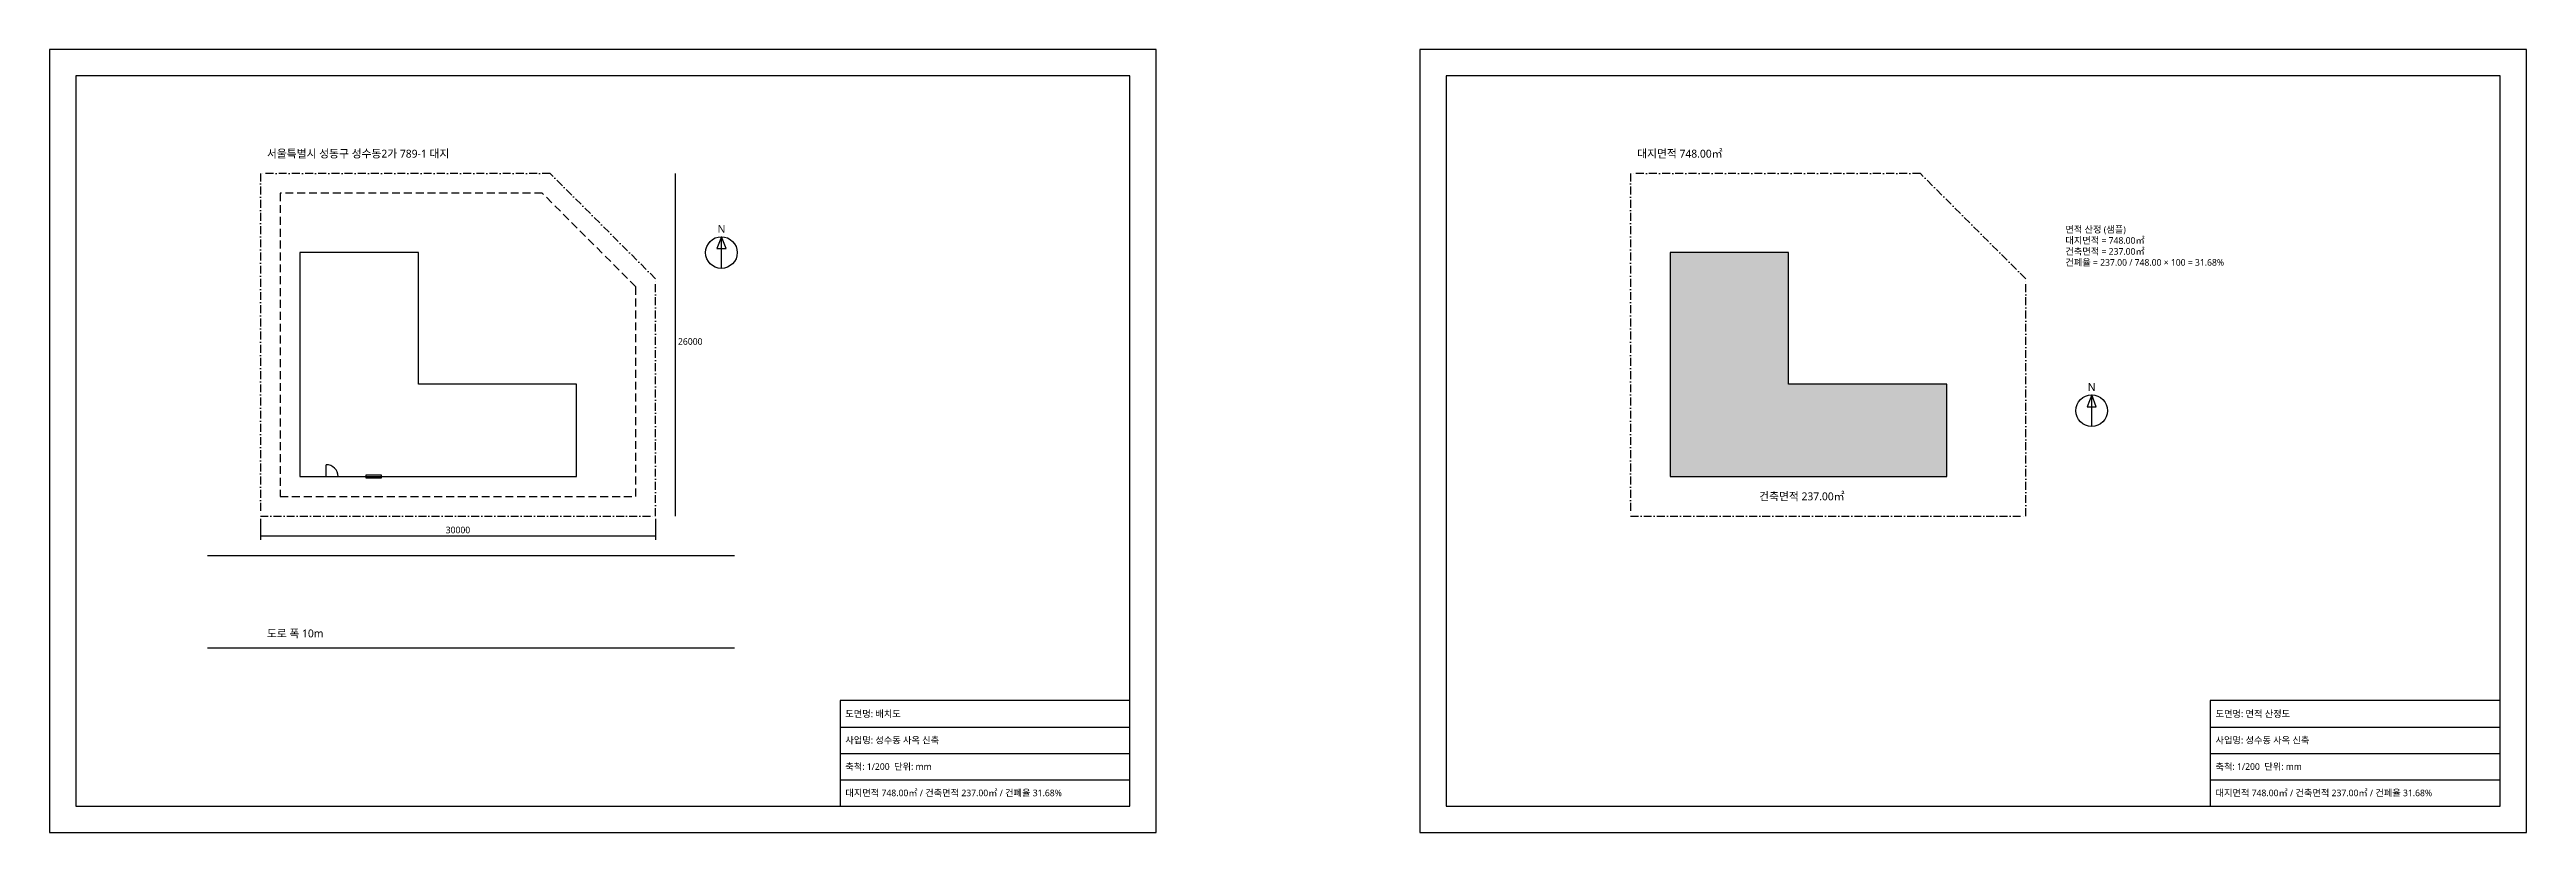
# Model space of a CAD drawing. Header units: millimetres. Extents: x 0 to 188000, y 0 to 59400.
import ezdxf
from ezdxf.enums import TextEntityAlignment as Align

# ---------------------------------------------------------------- set-up
doc = ezdxf.new("R2010")
doc.units = ezdxf.units.MM
doc.linetypes.add('DASHDOT', pattern=[1000, 600, -200, 0, -200])
doc.linetypes.add('DASHED', pattern=[900, 600, -300])
for name, color, linetype in [('A-ANNO-DIMS', 1, 'CONTINUOUS'), ('A-ANNO-NRTH', 7, 'CONTINUOUS'), ('A-ANNO-TEXT', 7, 'CONTINUOUS'), ('A-AREA', 6, 'CONTINUOUS'), ('A-AREA-IDEN', 7, 'CONTINUOUS'), ('A-DOOR', 2, 'CONTINUOUS'), ('A-GLAZ', 5, 'CONTINUOUS'), ('A-MASS', 7, 'CONTINUOUS'), ('A-SITE-BNDY', 1, 'DASHDOT'), ('A-SITE-ROAD', 8, 'CONTINUOUS'), ('A-SITE-SETB', 3, 'DASHED'), ('A-TTLB', 7, 'CONTINUOUS')]:
    doc.layers.add(name, color=color, linetype=linetype)
doc.styles.add('ARCH-KR', font='malgun.ttf')

# ---------------------------------------------------------------- blocks, each defined once
blk = doc.blocks.new('DOOR-900')
at = {"layer": 'A-DOOR'}
blk.add_line((0, 0), (0, 900), dxfattribs=at)
blk.add_arc((0, 0), 900, 0, 90, dxfattribs=at)
blk = doc.blocks.new('WIN-1200')
at = {"layer": 'A-GLAZ'}
blk.add_line((0, 0), (1200, 0), dxfattribs=at)
blk.add_lwpolyline([(0, -100), (1200, -100), (1200, 100), (0, 100)], close=True, dxfattribs=at)

msp = doc.modelspace()

# ---------------------------------------------------------------- hatches: boundary and pattern name
at = {"layer": 'A-AREA'}
msp.add_hatch(color=6, dxfattribs=at).paths.add_polyline_path([(123000, 27000), (144000, 27000), (144000, 34000), (132000, 34000), (132000, 44000), (123000, 44000)])

# ---------------------------------------------------------------- linework, layer by layer
at = {"layer": 'A-ANNO-DIMS'}
for p, q in [((47500, 24000), (47500, 50000)), ((16000, 23800), (16000, 22200)), ((46000, 23800), (46000, 22200)), ((16000, 22500), (46000, 22500))]:
    msp.add_line(p, q, dxfattribs=at)
at = {"layer": 'A-ANNO-NRTH'}
for p, q in [((51000, 42800), (51000, 45200)), ((155000, 30800), (155000, 33200))]:
    msp.add_line(p, q, dxfattribs=at)
for points in [[(51000, 45200), (50650, 44300), (51350, 44300)], [(155000, 33200), (154650, 32300), (155350, 32300)]]:
    msp.add_lwpolyline(points, close=True, dxfattribs=at)
for centre in [(51000, 44000), (155000, 32000)]:
    msp.add_circle(centre, 1200, dxfattribs=at)
at = {"layer": 'A-AREA'}
msp.add_lwpolyline([(123000, 27000), (144000, 27000), (144000, 34000), (132000, 34000), (132000, 44000), (123000, 44000)], close=True, dxfattribs=at)
at = {"layer": 'A-MASS'}
msp.add_lwpolyline([(19000, 27000), (40000, 27000), (40000, 34000), (28000, 34000), (28000, 44000), (19000, 44000)], close=True, dxfattribs=at)
at = {"layer": 'A-SITE-BNDY'}
for points in [[(16000, 24000), (46000, 24000), (46000, 42000), (38000, 50000), (16000, 50000)], [(120000, 24000), (150000, 24000), (150000, 42000), (142000, 50000), (120000, 50000)]]:
    msp.add_lwpolyline(points, close=True, dxfattribs=at)
at = {"layer": 'A-SITE-ROAD'}
for p, q in [((12000, 21000), (52000, 21000)), ((12000, 14000), (52000, 14000))]:
    msp.add_line(p, q, dxfattribs=at)
at = {"layer": 'A-SITE-SETB'}
msp.add_lwpolyline([(17500, 25500), (44500, 25500), (44500, 41400), (37400, 48500), (17500, 48500)], close=True, dxfattribs=at)
at = {"layer": 'A-TTLB'}
for p, q in [((60000, 8000), (82000, 8000)), ((164000, 8000), (186000, 8000)), ((60000, 6000), (82000, 6000)), ((164000, 6000), (186000, 6000)), ((60000, 4000), (82000, 4000)), ((164000, 4000), (186000, 4000))]:
    msp.add_line(p, q, dxfattribs=at)
for points in [[(0, 0), (84000, 0), (84000, 59400), (0, 59400)], [(104000, 0), (188000, 0), (188000, 59400), (104000, 59400)], [(2000, 2000), (82000, 2000), (82000, 57400), (2000, 57400)], [(106000, 2000), (186000, 2000), (186000, 57400), (106000, 57400)], [(60000, 2000), (82000, 2000), (82000, 10000), (60000, 10000)], [(164000, 2000), (186000, 2000), (186000, 10000), (164000, 10000)]]:
    msp.add_lwpolyline(points, close=True, dxfattribs=at)

# ---------------------------------------------------------------- block references
at = {"layer": 'A-DOOR'}
msp.add_blockref('DOOR-900', (21000, 27000), dxfattribs=at)
at = {"layer": 'A-GLAZ'}
msp.add_blockref('WIN-1200', (24000, 27000), dxfattribs=at)

# ---------------------------------------------------------------- texts
at = {"layer": 'A-ANNO-DIMS', "style": 'ARCH-KR'}
msp.add_text('26000', height=500, dxfattribs=at).set_placement((47700, 37000))
msp.add_text('30000', height=500, dxfattribs=at).set_placement((31000, 22700), align=Align.CENTER)
at = {"layer": 'A-ANNO-NRTH', "style": 'ARCH-KR'}
for p in [(51000, 45500), (155000, 33500)]:
    msp.add_text('N', height=600, dxfattribs=at).set_placement(p, align=Align.CENTER)
at = {"layer": 'A-ANNO-TEXT', "style": 'ARCH-KR'}
for s, p in [('서울특별시 성동구 성수동2가 789-1 대지', (16500, 51200)), ('도로 폭 10m', (16500, 14800))]:
    msp.add_text(s, height=600, dxfattribs=at).set_placement(p)
at = {"layer": 'A-ANNO-TEXT', "insert": (153000, 46000), "char_height": 500, "width": 30000, "attachment_point": 1, "style": 'ARCH-KR'}
msp.add_mtext('면적 산정 (샘플)\\P대지면적 = 748.00㎡\\P건축면적 = 237.00㎡\\P건폐율 = 237.00 / 748.00 × 100 = 31.68%', dxfattribs=at)
at = {"layer": 'A-AREA-IDEN', "style": 'ARCH-KR'}
msp.add_text('대지면적 748.00㎡', height=600, dxfattribs=at).set_placement((120500, 51200))
msp.add_text('건축면적 237.00㎡', height=600, dxfattribs=at).set_placement((133000, 25200), align=Align.CENTER)
at = {"layer": 'A-TTLB', "style": 'ARCH-KR'}
for s, p in [('도면명: 배치도', (60400, 8750)), ('도면명: 면적 산정도', (164400, 8750)), ('사업명: 성수동 사옥 신축', (60400, 6750)), ('사업명: 성수동 사옥 신축', (164400, 6750)), ('축척: 1/200  단위: mm', (60400, 4750)), ('축척: 1/200  단위: mm', (164400, 4750)), ('대지면적 748.00㎡ / 건축면적 237.00㎡ / 건폐율 31.68%', (60400, 2750)), ('대지면적 748.00㎡ / 건축면적 237.00㎡ / 건폐율 31.68%', (164400, 2750))]:
    msp.add_text(s, height=500, dxfattribs=at).set_placement(p)

doc.saveas('drawing.dxf')
